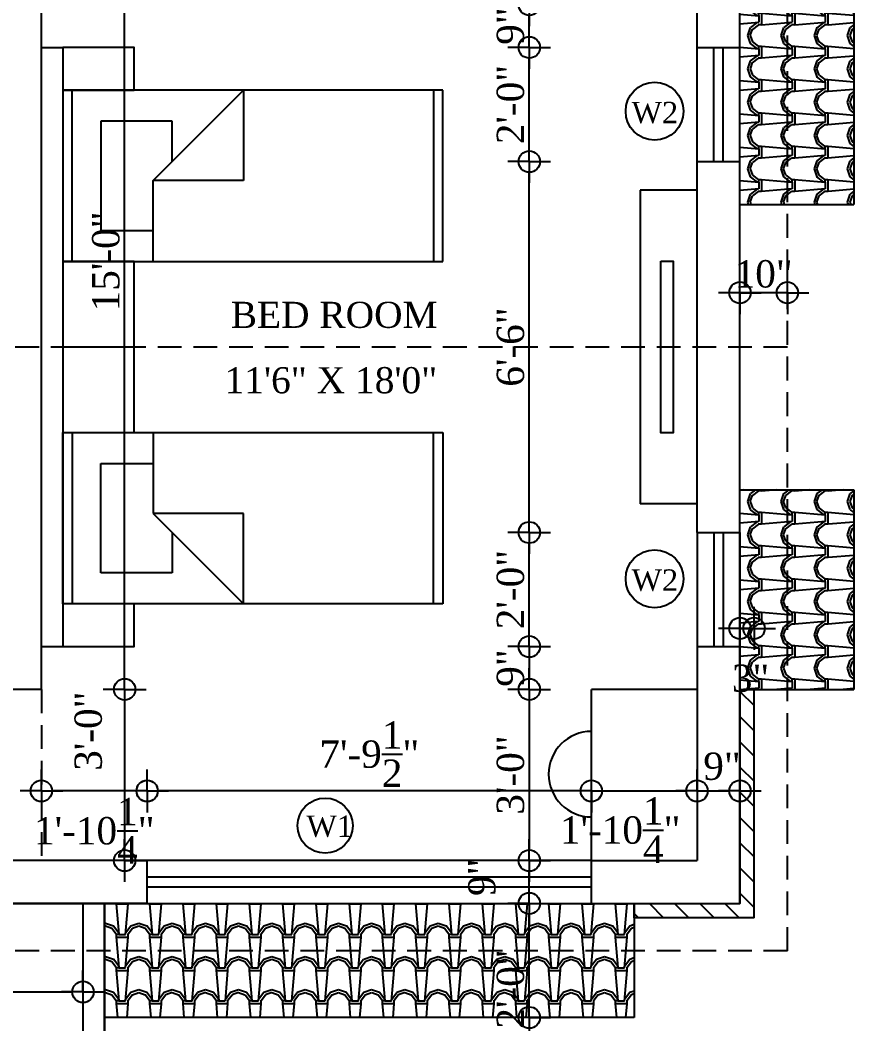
# Model space of a CAD drawing. Extents: x -4781 to 3971, y -2954 to -1072.
# Drawn here: x -1294.3 to -1118.8, y -2102 to -1890.9 of the extents above; entities that cross this region are included whole.
import ezdxf

# ---------------------------------------------------------------- set-up
doc = ezdxf.new("R2010")
doc.units = 0
doc.header["$LTSCALE"] = 20
doc.header["$MEASUREMENT"] = 0
doc.header["$PDMODE"] = 34
doc.linetypes.add('HIDDEN', pattern=[0.375, 0.25, -0.125])
doc.layers.get('0').update_dxf_attribs({"linetype": 'CONTINUOUS'})
doc.layers.get('DEFPOINTS').update_dxf_attribs({"linetype": 'CONTINUOUS'})
doc.layers.add('area', color=3, linetype='CONTINUOUS', plot=False)
doc.layers.add('correct', color=230, linetype='CONTINUOUS', plot=False)
for name, color, linetype in [('CABINET', 1, 'CONTINUOUS'), ('DIMLINE', 254, 'CONTINUOUS'), ('FURN', 10, 'CONTINUOUS'), ('Roof lilne', 31, 'CONTINUOUS'), ('text', 2, 'CONTINUOUS'), ('tile', 22, 'CONTINUOUS'), ('wall', 13, 'CONTINUOUS'), ('WINDOW', 4, 'CONTINUOUS'), ('window sill', 5, 'CONTINUOUS'), ('windowtext', 2, 'CONTINUOUS'), ('winsill', 5, 'CONTINUOUS')]:
    doc.layers.add(name, color=color, linetype=linetype)
doc.styles.add('DIMTEXT', font='times_1.ttf')
doc.styles.add('style5', font='times_1.ttf')
doc.dimstyles.new('ARCH_48_0', dxfattribs={"dimtxt": 5.75, "dimasz": 2.25, "dimexe": 0.25, "dimexo": 0, "dimgap": 1, "dimtad": 1, "dimzin": 3, "dimdsep": 46, "dimlunit": 4, "dimtxsty": 'DIMTEXT', "dimblk": 'BLK', "dimcen": 0, "dimdle": 0.09375, "dimse1": 1, "dimse2": 1, "dimclrd": 254, "dimclrt": 3, "dimadec": 1, "dimazin": 0, "dimtfac": 1, "dimtix": 1, "dimtmove": 2, "dimatfit": 3, "dimldrblk": 'NONE', "dimfxl": 0.25, "dimtvp": 1.4625, "dimtolj": 1, "dimtzin": 15, "dimarcsym": 0})

# ---------------------------------------------------------------- blocks, each defined once
blk = doc.blocks.new('RECTANG')
for p, q in [((1, 1), (0, 1)), ((0, 1), (0, 0)), ((1, 0), (1, 1)), ((0, 0), (1, 0))]:
    blk.add_line(p, q)
blk = doc.blocks.new('BEDHOSP')
at = {"color": 0}
for p, q in [((-78, -18), (-78, 18)), ((-19, 18), (-19, 1)), ((-2, 18), (-2, -18)), ((-8, 11.5), (-19, 11.5)), ((-8, -11.5), (-8, 11.5)), ((-19, 1), (-38, -18)), ((-38, -18), (-38, 1)), ((-38, 1), (-19, 1)), ((-23, -3), (-23, -11.5)), ((-23, -11.5), (-8, -11.5))]:
    blk.add_line(p, q, dxfattribs=at)
at = {"color": 0, "xscale": 80, "yscale": 36, "zscale": 80}
blk.add_blockref('RECTANG', (-80, -18), dxfattribs=at)
blk = doc.blocks.new('BLK')
for q in [(0, 2), (-2, 0), (2, 0), (0, -2)]:
    blk.add_line((0, 0), q)
blk.add_circle((0, 0), 1)
blk = doc.blocks.new('*D187')
at = {"layer": 'DEFPOINTS', "color": 0, "lineweight": -2, "transparency": 16777216}
for p in [(-1289.81, -2031.65), (-1289.81, -2067.65), (-1272.3, -2067.65)]:
    blk.add_point(p, dxfattribs=at)
at = {"layer": 'DIMLINE', "color": 254, "lineweight": -2, "transparency": 16777216}
blk.add_line((-1272.3, -2033.9), (-1272.3, -2065.4), dxfattribs=at)
at = {"layer": 'DIMLINE', "color": 254, "lineweight": -2, "transparency": 16777216, "xscale": 2.25, "yscale": 2.25, "zscale": 2.25}
for p, rotation in [((-1272.3, -2031.65), 90), ((-1272.3, -2067.65), 270)]:
    blk.add_blockref('BLK', p, dxfattribs=dict(at, rotation=rotation))
at = {"layer": 'DIMLINE', "color": 3, "lineweight": -2, "transparency": 16777216, "insert": (-1279.93, -2040.43), "char_height": 5.75, "attachment_point": 5, "rotation": 90, "style": 'DIMTEXT'}
blk.add_mtext('\\A1;3\'-0"', dxfattribs=at)
blk = doc.blocks.new('_None')
blk = doc.blocks.new('*D188')
at = {"layer": 'DEFPOINTS', "color": 0, "lineweight": -2, "transparency": 16777216}
for p in [(-1276.56, -1851.65), (-1272.3, -1851.65), (-1289.81, -2031.65)]:
    blk.add_point(p, dxfattribs=at)
at = {"layer": 'DIMLINE', "color": 254, "lineweight": -2, "transparency": 16777216}
blk.add_line((-1272.3, -2029.4), (-1272.3, -1853.9), dxfattribs=at)
at = {"layer": 'DIMLINE', "color": 254, "lineweight": -2, "transparency": 16777216, "xscale": 2.25, "yscale": 2.25, "zscale": 2.25}
for p, rotation in [((-1272.3, -1851.65), 90), ((-1272.3, -2031.65), 270)]:
    blk.add_blockref('BLK', p, dxfattribs=dict(at, rotation=rotation))
at = {"layer": 'DIMLINE', "color": 3, "lineweight": -2, "transparency": 16777216, "insert": (-1276.23, -1941.65), "char_height": 5.75, "attachment_point": 5, "rotation": 90, "style": 'DIMTEXT'}
blk.add_mtext('\\A1;15\'-0"', dxfattribs=at)
blk = doc.blocks.new('*D189')
at = {"layer": 'DEFPOINTS', "color": 0, "lineweight": -2, "transparency": 16777216}
for p in [(-1289.81, -2053), (-1289.81, -2067.65), (-1267.56, -2067.65)]:
    blk.add_point(p, dxfattribs=at)
at = {"layer": 'DIMLINE', "color": 254, "lineweight": -2, "transparency": 16777216}
blk.add_line((-1269.81, -2053), (-1287.56, -2053), dxfattribs=at)
at = {"layer": 'DIMLINE', "color": 254, "lineweight": -2, "transparency": 16777216, "xscale": 2.25, "yscale": 2.25, "zscale": 2.25, "rotation": 180}
blk.add_blockref('BLK', (-1289.81, -2053), dxfattribs=at)
at = {"layer": 'DIMLINE', "color": 254, "lineweight": -2, "transparency": 16777216, "xscale": 2.25, "yscale": 2.25, "zscale": 2.25}
blk.add_blockref('BLK', (-1267.56, -2053), dxfattribs=at)
at = {"layer": 'DIMLINE', "color": 3, "lineweight": -2, "transparency": 16777216, "insert": (-1278.68, -2061.37), "char_height": 5.75, "attachment_point": 5, "style": 'DIMTEXT'}
blk.add_mtext('\\A1;1\'-10{\\H1.000000x;\\S1/4;}"', dxfattribs=at)
blk = doc.blocks.new('*D220')
at = {"layer": 'DEFPOINTS', "color": 0, "lineweight": -2, "transparency": 16777216}
for p in [(-1281.06, -2095.27), (-1469.56, -2132.15), (-1281.06, -2132.15)]:
    blk.add_point(p, dxfattribs=at)
at = {"layer": 'DIMLINE', "color": 254, "lineweight": -2, "transparency": 16777216}
blk.add_line((-1467.31, -2095.27), (-1283.31, -2095.27), dxfattribs=at)
at = {"layer": 'DIMLINE', "color": 254, "lineweight": -2, "transparency": 16777216, "xscale": 2.25, "yscale": 2.25, "zscale": 2.25, "rotation": 180}
blk.add_blockref('BLK', (-1469.56, -2095.27), dxfattribs=at)
at = {"layer": 'DIMLINE', "color": 254, "lineweight": -2, "transparency": 16777216, "xscale": 2.25, "yscale": 2.25, "zscale": 2.25}
blk.add_blockref('BLK', (-1281.06, -2095.27), dxfattribs=at)
at = {"layer": 'DIMLINE', "color": 3, "lineweight": -2, "transparency": 16777216, "insert": (-1375.31, -2086.42), "char_height": 5.75, "attachment_point": 5, "style": 'DIMTEXT'}
blk.add_mtext('\\A1;15\'-8{\\H1.000000x;\\S1/2;}"', dxfattribs=at)
blk = doc.blocks.new('*D249')
at = {"layer": 'DEFPOINTS', "color": 0, "lineweight": -2, "transparency": 16777216}
for p in [(-1267.55, -2053), (-1267.55, -2067.65), (-1174.05, -2067.65)]:
    blk.add_point(p, dxfattribs=at)
at = {"layer": 'DIMLINE', "color": 254, "lineweight": -2, "transparency": 16777216}
blk.add_line((-1176.3, -2053), (-1265.3, -2053), dxfattribs=at)
at = {"layer": 'DIMLINE', "color": 254, "lineweight": -2, "transparency": 16777216, "xscale": 2.25, "yscale": 2.25, "zscale": 2.25, "rotation": 180}
blk.add_blockref('BLK', (-1267.55, -2053), dxfattribs=at)
at = {"layer": 'DIMLINE', "color": 254, "lineweight": -2, "transparency": 16777216, "xscale": 2.25, "yscale": 2.25, "zscale": 2.25}
blk.add_blockref('BLK', (-1174.05, -2053), dxfattribs=at)
at = {"layer": 'DIMLINE', "color": 3, "lineweight": -2, "transparency": 16777216, "insert": (-1220.8, -2045.25), "char_height": 5.75, "attachment_point": 5, "style": 'DIMTEXT'}
blk.add_mtext('\\A1;7\'-9{\\H1.000000x;\\S1/2;}"', dxfattribs=at)
blk = doc.blocks.new('*D250')
at = {"layer": 'DEFPOINTS', "color": 0, "lineweight": -2, "transparency": 16777216}
for p in [(-1151.81, -2031.65), (-1187.15, -2067.65), (-1177.38, -2067.65)]:
    blk.add_point(p, dxfattribs=at)
at = {"layer": 'DIMLINE', "color": 254, "lineweight": -2, "transparency": 16777216}
blk.add_line((-1187.15, -2033.9), (-1187.15, -2065.4), dxfattribs=at)
at = {"layer": 'DIMLINE', "color": 254, "lineweight": -2, "transparency": 16777216, "xscale": 2.25, "yscale": 2.25, "zscale": 2.25}
for p, rotation in [((-1187.15, -2031.65), 90), ((-1187.15, -2067.65), 270)]:
    blk.add_blockref('BLK', p, dxfattribs=dict(at, rotation=rotation))
at = {"layer": 'DIMLINE', "color": 3, "lineweight": -2, "transparency": 16777216, "insert": (-1191.07, -2049.65), "char_height": 5.75, "attachment_point": 5, "rotation": 90, "style": 'DIMTEXT'}
blk.add_mtext('\\A1;3\'-0"', dxfattribs=at)
blk = doc.blocks.new('*D251')
at = {"layer": 'DEFPOINTS', "color": 0, "lineweight": -2, "transparency": 16777216}
for p in [(-1187.15, -1998.65), (-1151.81, -1998.65), (-1151.81, -2022.65)]:
    blk.add_point(p, dxfattribs=at)
at = {"layer": 'DIMLINE', "color": 254, "lineweight": -2, "transparency": 16777216}
blk.add_line((-1187.15, -2020.4), (-1187.15, -2000.9), dxfattribs=at)
at = {"layer": 'DIMLINE', "color": 254, "lineweight": -2, "transparency": 16777216, "xscale": 2.25, "yscale": 2.25, "zscale": 2.25}
for p, rotation in [((-1187.15, -1998.65), 90), ((-1187.15, -2022.65), 270)]:
    blk.add_blockref('BLK', p, dxfattribs=dict(at, rotation=rotation))
at = {"layer": 'DIMLINE', "color": 3, "lineweight": -2, "transparency": 16777216, "insert": (-1191.07, -2010.65), "char_height": 5.75, "attachment_point": 5, "rotation": 90, "style": 'DIMTEXT'}
blk.add_mtext('\\A1;2\'-0"', dxfattribs=at)
blk = doc.blocks.new('*D252')
at = {"layer": 'DEFPOINTS', "color": 0, "lineweight": -2, "transparency": 16777216}
for p in [(-1187.15, -1920.65), (-1151.81, -1920.65), (-1151.81, -1998.65)]:
    blk.add_point(p, dxfattribs=at)
at = {"layer": 'DIMLINE', "color": 254, "lineweight": -2, "transparency": 16777216}
blk.add_line((-1187.15, -1996.4), (-1187.15, -1922.9), dxfattribs=at)
at = {"layer": 'DIMLINE', "color": 254, "lineweight": -2, "transparency": 16777216, "xscale": 2.25, "yscale": 2.25, "zscale": 2.25}
for p, rotation in [((-1187.15, -1920.65), 90), ((-1187.15, -1998.65), 270)]:
    blk.add_blockref('BLK', p, dxfattribs=dict(at, rotation=rotation))
at = {"layer": 'DIMLINE', "color": 3, "lineweight": -2, "transparency": 16777216, "insert": (-1191.07, -1959.65), "char_height": 5.75, "attachment_point": 5, "rotation": 90, "style": 'DIMTEXT'}
blk.add_mtext('\\A1;6\'-6"', dxfattribs=at)
blk = doc.blocks.new('*D253')
at = {"layer": 'DEFPOINTS', "color": 0, "lineweight": -2, "transparency": 16777216}
for p in [(-1187.15, -1896.65), (-1151.81, -1896.65), (-1151.81, -1920.65)]:
    blk.add_point(p, dxfattribs=at)
at = {"layer": 'DIMLINE', "color": 254, "lineweight": -2, "transparency": 16777216}
blk.add_line((-1187.15, -1918.4), (-1187.15, -1898.9), dxfattribs=at)
at = {"layer": 'DIMLINE', "color": 254, "lineweight": -2, "transparency": 16777216, "xscale": 2.25, "yscale": 2.25, "zscale": 2.25}
for p, rotation in [((-1187.15, -1896.65), 90), ((-1187.15, -1920.65), 270)]:
    blk.add_blockref('BLK', p, dxfattribs=dict(at, rotation=rotation))
at = {"layer": 'DIMLINE', "color": 3, "lineweight": -2, "transparency": 16777216, "insert": (-1191.07, -1908.65), "char_height": 5.75, "attachment_point": 5, "rotation": 90, "style": 'DIMTEXT'}
blk.add_mtext('\\A1;2\'-0"', dxfattribs=at)
blk = doc.blocks.new('*D254')
at = {"layer": 'DEFPOINTS', "color": 0, "lineweight": -2, "transparency": 16777216}
for p in [(-1187.15, -1851.65), (-1169.56, -1851.65), (-1151.81, -1887.65)]:
    blk.add_point(p, dxfattribs=at)
at = {"layer": 'DIMLINE', "color": 254, "lineweight": -2, "transparency": 16777216}
blk.add_line((-1187.15, -1885.4), (-1187.15, -1853.9), dxfattribs=at)
at = {"layer": 'DIMLINE', "color": 254, "lineweight": -2, "transparency": 16777216, "xscale": 2.25, "yscale": 2.25, "zscale": 2.25}
for p, rotation in [((-1187.15, -1851.65), 90), ((-1187.15, -1887.65), 270)]:
    blk.add_blockref('BLK', p, dxfattribs=dict(at, rotation=rotation))
at = {"layer": 'DIMLINE', "color": 3, "lineweight": -2, "transparency": 16777216, "insert": (-1191.07, -1869.65), "char_height": 5.75, "attachment_point": 5, "rotation": 90, "style": 'DIMTEXT'}
blk.add_mtext('\\A1;3\'-0"', dxfattribs=at)
blk = doc.blocks.new('*D255')
at = {"layer": 'DEFPOINTS', "color": 0, "lineweight": -2, "transparency": 16777216}
for p in [(-1193.97, -2076.65), (-1187.15, -2076.65), (-1193.97, -2100.65)]:
    blk.add_point(p, dxfattribs=at)
at = {"layer": 'DIMLINE', "color": 254, "lineweight": -2, "transparency": 16777216}
blk.add_line((-1187.15, -2098.4), (-1187.15, -2078.9), dxfattribs=at)
at = {"layer": 'DIMLINE', "color": 254, "lineweight": -2, "transparency": 16777216, "xscale": 2.25, "yscale": 2.25, "zscale": 2.25}
for p, rotation in [((-1187.15, -2076.65), 90), ((-1187.15, -2100.65), 270)]:
    blk.add_blockref('BLK', p, dxfattribs=dict(at, rotation=rotation))
at = {"layer": 'DIMLINE', "color": 3, "lineweight": -2, "transparency": 16777216, "insert": (-1191.07, -2094.65), "char_height": 5.75, "attachment_point": 5, "rotation": 90, "style": 'DIMTEXT'}
blk.add_mtext('\\A1;2\'-0"', dxfattribs=at)
blk = doc.blocks.new('*D256')
at = {"layer": 'DEFPOINTS', "color": 0, "lineweight": -2, "transparency": 16777216}
for p in [(-1200.17, -2067.65), (-1187.15, -2067.65), (-1204.14, -2076.65)]:
    blk.add_point(p, dxfattribs=at)
at = {"layer": 'DIMLINE', "color": 254, "lineweight": -2, "transparency": 16777216}
blk.add_line((-1187.15, -2074.4), (-1187.15, -2069.9), dxfattribs=at)
at = {"layer": 'DIMLINE', "color": 254, "lineweight": -2, "transparency": 16777216, "xscale": 2.25, "yscale": 2.25, "zscale": 2.25}
for p, rotation in [((-1187.15, -2067.65), 90), ((-1187.15, -2076.65), 270)]:
    blk.add_blockref('BLK', p, dxfattribs=dict(at, rotation=rotation))
at = {"layer": 'DIMLINE', "color": 3, "lineweight": -2, "transparency": 16777216, "insert": (-1197.09, -2071.15), "char_height": 5.75, "attachment_point": 5, "rotation": 90, "style": 'DIMTEXT'}
blk.add_mtext('\\A1;9"', dxfattribs=at)
blk = doc.blocks.new('*D257')
at = {"layer": 'DEFPOINTS', "color": 0, "lineweight": -2, "transparency": 16777216}
for p in [(-1151.81, -2027.15), (-1142.81, -2027.15), (-1142.81, -2053)]:
    blk.add_point(p, dxfattribs=at)
at = {"layer": 'DIMLINE', "color": 254, "lineweight": -2, "transparency": 16777216}
blk.add_line((-1149.56, -2053), (-1145.06, -2053), dxfattribs=at)
at = {"layer": 'DIMLINE', "color": 254, "lineweight": -2, "transparency": 16777216, "xscale": 2.25, "yscale": 2.25, "zscale": 2.25, "rotation": 180}
blk.add_blockref('BLK', (-1151.81, -2053), dxfattribs=at)
at = {"layer": 'DIMLINE', "color": 254, "lineweight": -2, "transparency": 16777216, "xscale": 2.25, "yscale": 2.25, "zscale": 2.25}
blk.add_blockref('BLK', (-1142.81, -2053), dxfattribs=at)
at = {"layer": 'DIMLINE', "color": 3, "lineweight": -2, "transparency": 16777216, "insert": (-1146.57, -2047.84), "char_height": 5.75, "attachment_point": 5, "style": 'DIMTEXT'}
blk.add_mtext('\\A1;9"', dxfattribs=at)
blk = doc.blocks.new('*D258')
at = {"layer": 'DEFPOINTS', "color": 0, "lineweight": -2, "transparency": 16777216}
for p in [(-1139.81, -2018.81), (-1142.81, -2031.65), (-1139.81, -2031.65)]:
    blk.add_point(p, dxfattribs=at)
at = {"layer": 'DIMLINE', "color": 254, "lineweight": -2, "transparency": 16777216}
for p, q in [((-1145.06, -2018.81), (-1147.31, -2018.81)), ((-1142.81, -2018.81), (-1139.81, -2018.81)), ((-1137.56, -2018.81), (-1135.31, -2018.81))]:
    blk.add_line(p, q, dxfattribs=at)
at = {"layer": 'DIMLINE', "color": 254, "lineweight": -2, "transparency": 16777216, "xscale": 2.25, "yscale": 2.25, "zscale": 2.25}
blk.add_blockref('BLK', (-1142.81, -2018.81), dxfattribs=at)
at = {"layer": 'DIMLINE', "color": 254, "lineweight": -2, "transparency": 16777216, "xscale": 2.25, "yscale": 2.25, "zscale": 2.25, "rotation": 180}
blk.add_blockref('BLK', (-1139.81, -2018.81), dxfattribs=at)
at = {"layer": 'DIMLINE', "color": 3, "lineweight": -2, "transparency": 16777216, "insert": (-1140.56, -2029.33), "char_height": 5.75, "attachment_point": 5, "style": 'DIMTEXT'}
blk.add_mtext('\\A1;3"', dxfattribs=at)
blk = doc.blocks.new('*D259')
at = {"layer": 'DEFPOINTS', "color": 0, "lineweight": -2, "transparency": 16777216}
for p in [(-1151.81, -2053), (-1174.06, -2067.65), (-1151.81, -2067.65)]:
    blk.add_point(p, dxfattribs=at)
at = {"layer": 'DIMLINE', "color": 254, "lineweight": -2, "transparency": 16777216}
blk.add_line((-1171.81, -2053), (-1154.06, -2053), dxfattribs=at)
at = {"layer": 'DIMLINE', "color": 254, "lineweight": -2, "transparency": 16777216, "xscale": 2.25, "yscale": 2.25, "zscale": 2.25, "rotation": 180}
blk.add_blockref('BLK', (-1174.06, -2053), dxfattribs=at)
at = {"layer": 'DIMLINE', "color": 254, "lineweight": -2, "transparency": 16777216, "xscale": 2.25, "yscale": 2.25, "zscale": 2.25}
blk.add_blockref('BLK', (-1151.81, -2053), dxfattribs=at)
at = {"layer": 'DIMLINE', "color": 3, "lineweight": -2, "transparency": 16777216, "insert": (-1168, -2061.22), "char_height": 5.75, "attachment_point": 5, "style": 'DIMTEXT'}
blk.add_mtext('\\A1;1\'-10{\\H1.000000x;\\S1/4;}"', dxfattribs=at)
blk = doc.blocks.new('*D274')
at = {"layer": 'DEFPOINTS', "color": 0, "lineweight": -2, "transparency": 16777216}
for p in [(-1144.23, -2022.65), (-1187.15, -2031.65), (-1144.23, -2031.65)]:
    blk.add_point(p, dxfattribs=at)
at = {"layer": 'DIMLINE', "color": 254, "lineweight": -2, "transparency": 16777216}
blk.add_line((-1187.15, -2024.9), (-1187.15, -2029.4), dxfattribs=at)
at = {"layer": 'DIMLINE', "color": 254, "lineweight": -2, "transparency": 16777216, "xscale": 2.25, "yscale": 2.25, "zscale": 2.25}
for p, rotation in [((-1187.15, -2022.65), 90), ((-1187.15, -2031.65), 270)]:
    blk.add_blockref('BLK', p, dxfattribs=dict(at, rotation=rotation))
at = {"layer": 'DIMLINE', "color": 3, "lineweight": -2, "transparency": 16777216, "insert": (-1191.08, -2027.15), "char_height": 5.75, "attachment_point": 5, "rotation": 90, "style": 'DIMTEXT'}
blk.add_mtext('\\A1;9"', dxfattribs=at)
blk = doc.blocks.new('*D275')
at = {"layer": 'DEFPOINTS', "color": 0, "lineweight": -2, "transparency": 16777216}
for p in [(-1187.15, -1887.65), (-1142.81, -1887.65), (-1142.81, -1896.65)]:
    blk.add_point(p, dxfattribs=at)
at = {"layer": 'DIMLINE', "color": 254, "lineweight": -2, "transparency": 16777216}
blk.add_line((-1187.15, -1894.4), (-1187.15, -1889.9), dxfattribs=at)
at = {"layer": 'DIMLINE', "color": 254, "lineweight": -2, "transparency": 16777216, "xscale": 2.25, "yscale": 2.25, "zscale": 2.25}
for p, rotation in [((-1187.15, -1887.65), 90), ((-1187.15, -1896.65), 270)]:
    blk.add_blockref('BLK', p, dxfattribs=dict(at, rotation=rotation))
at = {"layer": 'DIMLINE', "color": 3, "lineweight": -2, "transparency": 16777216, "insert": (-1191.08, -1892.15), "char_height": 5.75, "attachment_point": 5, "rotation": 90, "style": 'DIMTEXT'}
blk.add_mtext('\\A1;9"', dxfattribs=at)
blk = doc.blocks.new('*D496')
at = {"layer": 'DEFPOINTS', "color": 0, "lineweight": -2, "transparency": 16777216}
for p in [(-1142.81, -1946.96), (-1142.81, -1948.22), (-1132.81, -1946.96)]:
    blk.add_point(p, dxfattribs=at)
at = {"layer": 'DIMLINE', "color": 254, "lineweight": -2, "transparency": 16777216}
for p, q in [((-1145.06, -1948.22), (-1147.31, -1948.22)), ((-1132.81, -1948.22), (-1142.81, -1948.22)), ((-1130.56, -1948.22), (-1128.31, -1948.22))]:
    blk.add_line(p, q, dxfattribs=at)
at = {"layer": 'DIMLINE', "color": 254, "lineweight": -2, "transparency": 16777216, "xscale": 2.25, "yscale": 2.25, "zscale": 2.25}
blk.add_blockref('BLK', (-1142.81, -1948.22), dxfattribs=at)
at = {"layer": 'DIMLINE', "color": 254, "lineweight": -2, "transparency": 16777216, "xscale": 2.25, "yscale": 2.25, "zscale": 2.25, "rotation": 180}
blk.add_blockref('BLK', (-1132.81, -1948.22), dxfattribs=at)
at = {"layer": 'DIMLINE', "color": 3, "lineweight": -2, "transparency": 16777216, "insert": (-1137.81, -1944.3), "char_height": 5.75, "attachment_point": 5, "style": 'DIMTEXT'}
blk.add_mtext('\\A1;10"', dxfattribs=at)

msp = doc.modelspace()

# ---------------------------------------------------------------- hatches: boundary and pattern name
at = {"lineweight": -2}
h = msp.add_hatch(dxfattribs=at)
h.set_pattern_fill('ANSI31', color=8, scale=30, style=0)
h.set_pattern_definition([(135, (-3434.9766, -1002.0834), (2.6516504, 2.6516504), [])])
h.paths.add_polyline_path([(-1165.055, -2079.654), (-1139.805, -2079.654), (-1139.805, -2031.654), (-1142.805, -2031.654), (-1142.805, -2076.654), (-1165.055, -2076.654)])
at = {"layer": 'tile', "lineweight": -2}
h = msp.add_hatch(dxfattribs=at)
h.set_pattern_fill('SPANTILE', color=256, scale=7, angle=270, style=0)
h.set_pattern_definition([(355.0303, (-4232.30545, -6.44), (-84.00000736, 6.99993915), [6.464304, -155.143247]), (90, (-4225.8655, -7), (7, 7), [0.56, -6.44]), (270, (-4225.3055, 0), (-7, -7), [1.96, -5.04]), (180, (-4225.3055, -1.96), (-7, 7), [0.7, -6.3]), (7e-15, (-4226.0055, -6.44), (7, -7), [0.7, -6.3]), (270, (-4225.3055, -6.44), (-7, -7), [0.56, -6.44]), (270, (-4225.8655, -1e-16), (-7, -7), [1.4, -5.6]), (184.9697, (-4225.86545, -1.4), (-84.00000736, -6.99993915), [6.464304, -155.143247]), (217.3039, (-4226.21545, -1.4), (119.000075192, 90.99990123), [1.848056, -182.95725]), (251.5651, (-4227.6855, -2.52), (-6.9999888, -14.000003), [1.770874, -20.365065]), (288.4349, (-4228.2455, -4.2), (-6.9999888, 14.000003), [1.770874, -20.365065]), (322.6961, (-4227.68545, -5.88), (119.000075192, -90.99990123), [1.848056, -182.95725]), (249.7751, (-4227.19545, -2.87), (28.00005835, 76.99998085), [1.417395, -140.321804]), (290.2249, (-4227.68545, -4.2), (28.00005835, -76.99998085), [1.417395, -140.321804]), (322.5946, (-4227.19545, -5.53), (90.999947255, -70.000069668), [1.498063, -148.308475]), (217.4054, (-4226.00545, -1.96), (90.999947255, 70.000069668), [1.498063, -148.308475])])
h.paths.add_polyline_path([(-1142.805, -1989.654), (-1118.805, -1989.654), (-1118.805, -2031.654), (-1142.805, -2031.654)])
h.paths.add_polyline_path([(-1118.805, -1929.654), (-1142.805, -1929.654), (-1142.805, -1887.654), (-1118.805, -1887.654)])
h = msp.add_hatch(dxfattribs=at)
h.set_pattern_fill('SPANTILE', color=256, scale=7, angle=180, style=0)
h.set_pattern_definition([(274.9697, (-2345.10566, -2902.7678), (-6.99993915, 84.00000736), [6.464304, -155.143247]), (180, (-2344.546, -2909.208), (-7, -7), [0.56, -6.44]), (7e-15, (-2351.546, -2909.768), (7, 7), [1.96, -5.04]), (90, (-2349.586, -2909.768), (-7, 7), [0.7, -6.3]), (270, (-2345.106, -2909.068), (7, -7), [0.7, -6.3]), (7e-15, (-2345.106, -2909.768), (7, 7), [0.56, -6.44]), (7e-15, (-2351.546, -2909.208), (7, 7), [1.4, -5.6]), (85.0303, (-2350.14566, -2909.2078), (6.99993915, 84.00000736), [6.464304, -155.143247]), (52.6961, (-2350.14566, -2908.8578), (-90.99990123, -119.00007519), [1.848056, -182.95725]), (18.4349, (-2349.0257, -2907.3878), (14.000003, 6.9999888), [1.770874, -20.365065]), (341.5651, (-2347.3457, -2906.8278), (-14.000003, 6.9999888), [1.770874, -20.365065]), (307.3039, (-2345.66566, -2907.3878), (90.99990123, -119.00007519), [1.848056, -182.95725]), (20.2249, (-2348.67566, -2907.8778), (-76.99998085, -28.00005835), [1.417395, -140.321804]), (339.7751, (-2347.34566, -2907.3878), (76.99998085, -28.00005835), [1.417395, -140.321804]), (307.4054, (-2346.01566, -2907.8778), (70.00006967, -90.999947255), [1.498063, -148.308475]), (52.5946, (-2349.58566, -2909.0678), (-70.00006967, -90.999947255), [1.498063, -148.308475])])
h.paths.add_polyline_path([(-1276.555, -2100.654), (-1276.555, -2076.654), (-1175.805, -2076.654), (-1174.055, -2076.654), (-1172.662, -2076.654), (-1165.055, -2076.654), (-1165.055, -2100.654)])

# ---------------------------------------------------------------- linework, layer by layer
at = {"linetype": 'HIDDEN'}
msp.add_line((-1289.805, -2031.654), (-1289.805, -2067.654), dxfattribs=at)
at = {"color": 2}
for p, q in [((-1281.055, -2132.154), (-1281.055, -2076.654)), ((-1276.555, -2145.653), (-1276.555, -2076.654))]:
    msp.add_line(p, q, dxfattribs=at)
at = {"layer": 'area', "lineweight": -2}
for points in [[(-1375.307, -1785.654), (-1375.309, -2076.654), (-1142.809, -2076.654), (-1142.809, -1842.654), (-1160.809, -1842.654), (-1160.809, -1713.654), (-1298.809, -1713.654), (-1298.807, -1785.654), (-1375.307, -1785.654)], [(-1607.806, -1842.654), (-1607.806, -2076.654), (-1142.805, -2076.654), (-1142.805, -1842.654), (-1289.806, -1842.656), (-1289.806, -1785.654), (-1460.806, -1785.654), (-1460.806, -1842.654), (-1607.806, -1842.654)]]:
    msp.add_lwpolyline(points, dxfattribs=at)
at = {"layer": 'CABINET'}
for p, q in [((-1163.806, -1926.654), (-1163.806, -1992.654)), ((-1151.805, -1926.654), (-1163.806, -1926.654)), ((-1151.805, -1992.654), (-1163.806, -1992.654)), ((-1151.805, -2031.654), (-1174.055, -2031.654)), ((-1174.055, -2067.654), (-1174.055, -2031.654))]:
    msp.add_line(p, q, dxfattribs=at)
msp.add_lwpolyline([(-1159.448, -1941.616), (-1156.871, -1941.616), (-1156.871, -1977.692), (-1159.448, -1977.692)], close=True, dxfattribs=at)
at = {"layer": 'correct', "lineweight": -2}
msp.add_lwpolyline([(-1474.056, -2076.654), (-1276.555, -2076.654), (-1276.555, -2145.653), (-1474.056, -2145.653)], close=True, dxfattribs=at)
at = {"layer": 'FURN'}
msp.add_line((-1270.306, -1959.654), (-1285.306, -1959.654), dxfattribs=at)
for points in [[(-1285.306, -1905.654), (-1270.306, -1905.654), (-1270.306, -1896.654), (-1285.306, -1896.654)], [(-1270.306, -1977.654), (-1270.306, -1941.654), (-1285.306, -1941.654), (-1285.306, -1977.654)], [(-1285.306, -2022.654), (-1270.306, -2022.654), (-1270.306, -2013.654), (-1285.306, -2013.654)]]:
    msp.add_lwpolyline(points, close=True, dxfattribs=at)
msp.add_arc((-1174.055, -2049.475), 9, 90, 270, dxfattribs=at)
at = {"layer": 'Roof lilne', "linetype": 'HIDDEN'}
for p, q in [((-1132.805, -2086.654), (-1132.805, -1832.654)), ((-1132.805, -1959.654), (-1617.806, -1959.654)), ((-1276.555, -2076.653), (-1276.555, -2151.654)), ((-1132.805, -2086.654), (-1617.806, -2086.654))]:
    msp.add_line(p, q, dxfattribs=at)
at = {"layer": 'Roof lilne'}
for p, q in [((-1118.806, -1887.654), (-1118.806, -1929.654)), ((-1142.806, -1929.654), (-1118.806, -1929.654)), ((-1142.806, -1989.654), (-1118.806, -1989.654)), ((-1118.806, -1989.654), (-1118.806, -2031.654)), ((-1142.806, -2031.654), (-1118.806, -2031.654)), ((-1165.055, -2076.654), (-1165.055, -2100.654)), ((-1165.055, -2100.654), (-1276.555, -2100.654))]:
    msp.add_line(p, q, dxfattribs=at)
at = {"layer": 'wall'}
for p, q in [((-1142.805, -1896.654), (-1142.805, -1842.654)), ((-1289.805, -2031.654), (-1289.806, -1851.654)), ((-1151.805, -1896.654), (-1151.805, -1851.654)), ((-1289.806, -1896.654), (-1285.306, -1896.654)), ((-1285.306, -1896.654), (-1285.306, -2022.654)), ((-1151.805, -1896.654), (-1142.805, -1896.654)), ((-1151.805, -1998.654), (-1151.805, -1920.654)), ((-1151.805, -1920.654), (-1142.805, -1920.654)), ((-1142.805, -1998.654), (-1142.805, -1920.654)), ((-1151.805, -1998.654), (-1142.805, -1998.654)), ((-1289.805, -2022.654), (-1285.306, -2022.654)), ((-1151.805, -2022.654), (-1142.805, -2022.654)), ((-1289.805, -2031.654), (-1298.805, -2031.654)), ((-1142.805, -2031.654), (-1139.805, -2031.654)), ((-1139.805, -2079.654), (-1139.805, -2031.654)), ((-1267.557, -2067.654), (-1298.805, -2067.654)), ((-1267.557, -2076.654), (-1267.557, -2067.654)), ((-1174.055, -2076.654), (-1174.055, -2067.654)), ((-1267.557, -2076.654), (-1298.806, -2076.654)), ((-1165.055, -2079.654), (-1165.055, -2076.654)), ((-1139.805, -2079.654), (-1165.055, -2079.654))]:
    msp.add_line(p, q, dxfattribs=at)
at = {"layer": 'wall', "lineweight": -2}
for p, q in [((-1151.805, -2022.654), (-1151.805, -2067.654)), ((-1142.805, -2022.654), (-1142.805, -2076.654)), ((-1174.055, -2067.654), (-1151.805, -2067.654)), ((-1174.055, -2076.654), (-1142.805, -2076.654))]:
    msp.add_line(p, q, dxfattribs=at)
at = {"layer": 'WINDOW', "color": 4}
for p, q in [((-1148.305, -1920.654), (-1148.305, -1896.654)), ((-1146.305, -1920.654), (-1146.305, -1896.654)), ((-1148.305, -1998.654), (-1148.305, -2022.654)), ((-1146.305, -1998.654), (-1146.305, -2022.654))]:
    msp.add_line(p, q, dxfattribs=at)
at = {"layer": 'WINDOW'}
for p, q in [((-1174.055, -2071.154), (-1267.554, -2071.154)), ((-1267.554, -2073.154), (-1174.055, -2073.154))]:
    msp.add_line(p, q, dxfattribs=at)
at = {"layer": 'window sill'}
for p, q in [((-1174.055, -2067.654), (-1267.554, -2067.654)), ((-1267.554, -2076.654), (-1174.055, -2076.654))]:
    msp.add_line(p, q, dxfattribs=at)
at = {"layer": 'windowtext', "color": 7}
for centre, radius in [((-1160.763, -1910.058), 6.084), ((-1160.763, -2008.377), 6.084), ((-1230.1, -2060.292), 5.796)]:
    msp.add_circle(centre, radius, dxfattribs=at)
at = {"layer": 'winsill'}
for p, q in [((-1151.805, -1920.654), (-1151.805, -1896.654)), ((-1142.805, -1920.654), (-1142.805, -1896.654)), ((-1151.805, -1998.654), (-1151.805, -2022.654)), ((-1142.805, -1998.654), (-1142.805, -2022.654))]:
    msp.add_line(p, q, dxfattribs=at)

# ---------------------------------------------------------------- block references
at = {"layer": 'FURN', "rotation": 180}
msp.add_blockref('BEDHOSP', (-1285.306, -1923.654), dxfattribs=at)
at = {"layer": 'FURN', "xscale": -1}
msp.add_blockref('BEDHOSP', (-1285.306, -1995.654), dxfattribs=at)

# ---------------------------------------------------------------- texts
at = {"layer": 'text', "style": 'style5'}
for s, height, p in [('BED ROOM', 5.4893, (-1249.965, -1955.622)), ('11\'6" X 18\'0"', 5.48935, (-1251.26, -1969.373))]:
    msp.add_text(s, height=height, dxfattribs=at).set_placement(p)
at = {"layer": 'windowtext', "style": 'style5'}
for s, p in [('W2', (-1165.601, -1912.578)), ('W2', (-1165.601, -2010.897)), ('W1', (-1234.029, -2062.661))]:
    msp.add_text(s, height=4.4913, dxfattribs=at).set_placement(p)

# ---------------------------------------------------------------- dimensions: what is measured, and where the dimension line sits
at = {"layer": 'DIMLINE', "lineweight": -2}
for base, p1, p2, angle, picture, middle in [((-1272.302, -1851.654), (-1289.807, -2031.654), (-1276.556, -1851.654), 90, '*D188', (-1276.227, -1941.654)), ((-1187.145, -1851.654), (-1151.805, -1887.654), (-1169.555, -1851.654), 90, '*D254', (-1191.07, -1869.654)), ((-1187.145, -1887.654), (-1142.805, -1896.654), (-1142.805, -1887.654), 90, '*D275', (-1191.079, -1892.154)), ((-1187.145, -1896.654), (-1151.805, -1920.654), (-1151.805, -1896.654), 90, '*D253', (-1191.07, -1908.654)), ((-1187.145, -1920.654), (-1151.805, -1998.654), (-1151.805, -1920.654), 90, '*D252', (-1191.07, -1959.654)), ((-1187.145, -1998.654), (-1151.805, -2022.654), (-1151.805, -1998.654), 90, '*D251', (-1191.07, -2010.654)), ((-1187.145, -2031.654), (-1144.234, -2022.654), (-1144.234, -2031.654), 90, '*D274', (-1191.079, -2027.154)), ((-1187.145, -2067.654), (-1151.805, -2031.654), (-1177.376, -2067.654), 90, '*D250', (-1191.07, -2049.654)), ((-1267.554, -2053), (-1174.054, -2067.654), (-1267.554, -2067.654), 180, '*D249', (-1220.804, -2045.246))]:
    dim = msp.add_linear_dim(base=base, p1=p1, p2=p2, angle=angle, dimstyle='ARCH_48_0', override={"dimfxl": 0.18}, dxfattribs=at)
    dim.commit()
    dim.dimension.update_dxf_attribs({"geometry": picture, "text_midpoint": middle})
dim = msp.add_linear_dim(base=(-1142.805, -1948.22), p1=(-1132.805, -1946.96), p2=(-1142.805, -1946.96), dimstyle='ARCH_48_0', dxfattribs=at)
dim.commit()
dim.dimension.update_dxf_attribs({"geometry": '*D496', "text_midpoint": (-1137.805, -1944.295)})
for base, p1, p2, picture, middle in [((-1139.805, -2018.812), (-1142.805, -2031.654), (-1139.805, -2031.654), '*D258', (-1140.555, -2029.33)), ((-1151.805, -2053), (-1174.055, -2067.654), (-1151.805, -2067.654), '*D259', (-1167.996, -2061.217)), ((-1281.055, -2095.272), (-1469.556, -2132.154), (-1281.055, -2132.154), '*D220', (-1375.306, -2086.416))]:
    dim = msp.add_linear_dim(base=base, p1=p1, p2=p2, dimstyle='ARCH_48_0', override={"dimfxl": 0.18}, dxfattribs=at)
    dim.commit()
    dim.dimension.update_dxf_attribs({"geometry": picture, "text_midpoint": middle, "dimtype": 160})
for base, p1, p2, angle, picture, middle in [((-1272.302, -2067.654), (-1289.807, -2031.654), (-1289.807, -2067.654), 90, '*D187', (-1279.93, -2040.426)), ((-1142.805, -2053), (-1151.805, -2027.154), (-1142.805, -2027.154), 180, '*D257', (-1146.57, -2047.842)), ((-1289.807, -2053), (-1267.557, -2067.654), (-1289.807, -2067.654), 180, '*D189', (-1278.682, -2061.37)), ((-1187.145, -2067.654), (-1204.14, -2076.654), (-1200.166, -2067.654), 90, '*D256', (-1197.092, -2071.154)), ((-1187.145, -2076.654), (-1193.974, -2100.654), (-1193.974, -2076.654), 90, '*D255', (-1191.07, -2094.654))]:
    dim = msp.add_linear_dim(base=base, p1=p1, p2=p2, angle=angle, dimstyle='ARCH_48_0', override={"dimfxl": 0.18}, dxfattribs=at)
    dim.commit()
    dim.dimension.update_dxf_attribs({"geometry": picture, "text_midpoint": middle, "dimtype": 160})

doc.saveas('drawing.dxf')
